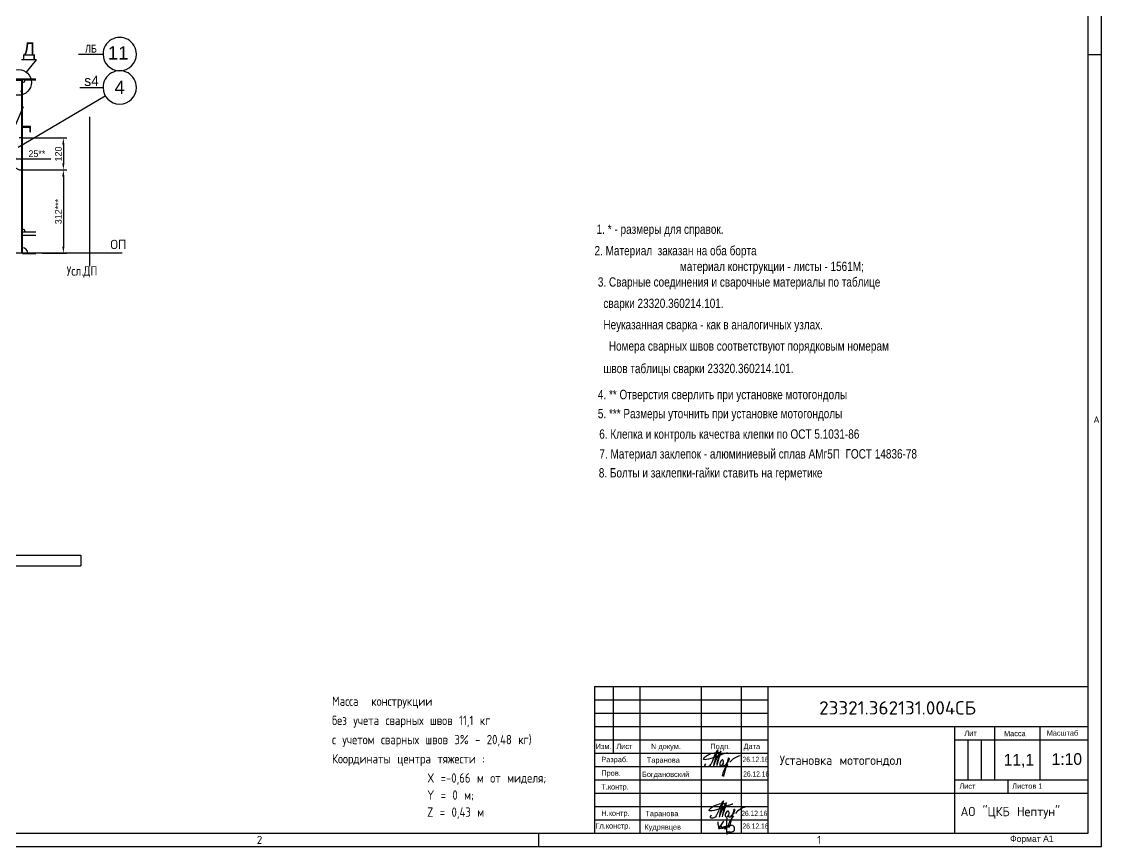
# Model space of a CAD drawing. Header units: millimetres. Extents: x -79737 to -71327, y -35924 to -29984.
# Drawn here: x -75375 to -71327, y -35924 to -32830 of the extents above; entities that cross this region are included whole.
import ezdxf
from ezdxf.enums import TextEntityAlignment as Align
from ezdxf.lldxf.tags import DXFTag

# ---------------------------------------------------------------- set-up
doc = ezdxf.new("R2010")
doc.units = ezdxf.units.MM
doc.layers.add('pen_5', color=1, linetype='Continuous', true_color=0xff0000)
doc.layers.add('pen_7', color=1, linetype='Continuous')
doc.styles.add('2_5', font='txt.shx', dxfattribs={"height": 2.5})
doc.styles.add('3', font='txt.shx', dxfattribs={"height": 3})
doc.styles.add('3.5', font='txt.shx', dxfattribs={"height": 3.5})
doc.styles.add('5', font='txt.shx', dxfattribs={"height": 250})
doc.styles.add('style5', font='arial.ttf', dxfattribs={"height": 3})
tags = doc.linetypes.add('DASH5', pattern=[90, 40, -20, 10, -20]).pattern_tags.tags
tags[10:11] = [DXFTag(74, 4), DXFTag(75, 0), DXFTag(340, '0'), DXFTag(46, 1.0), DXFTag(50, 0.0), DXFTag(44, 0.0), DXFTag(45, 0.0)]
tags[8:9] = [DXFTag(74, 4), DXFTag(75, 0), DXFTag(340, '0'), DXFTag(46, 1.0), DXFTag(50, 0.0), DXFTag(44, 0.0), DXFTag(45, 0.0)]
tags[6:7] = [DXFTag(74, 4), DXFTag(75, 0), DXFTag(340, '0'), DXFTag(46, 1.0), DXFTag(50, 0.0), DXFTag(44, 0.0), DXFTag(45, 0.0)]
tags[4:5] = [DXFTag(74, 4), DXFTag(75, 0), DXFTag(340, '0'), DXFTag(46, 1.0), DXFTag(50, 0.0), DXFTag(44, 0.0), DXFTag(45, 0.0)]
tags = doc.linetypes.add('DASH6', pattern=[10, 5, -5]).pattern_tags.tags
tags[6:7] = [DXFTag(74, 4), DXFTag(75, 0), DXFTag(340, '0'), DXFTag(46, 1.0), DXFTag(50, 0.0), DXFTag(44, 0.0), DXFTag(45, 0.0)]
tags[4:5] = [DXFTag(74, 4), DXFTag(75, 0), DXFTag(340, '0'), DXFTag(46, 1.0), DXFTag(50, 0.0), DXFTag(44, 0.0), DXFTag(45, 0.0)]
doc.dimstyles.new('ISO-10', dxfattribs={"dimscale": 10, "dimtxt": 2.5, "dimasz": 2.5, "dimexe": 1.25, "dimexo": 0, "dimtad": 1, "dimdec": 0, "dimtxsty": 'Standard', "dimcen": 2.5, "dimclrd": 7, "dimclre": 7, "dimclrt": 4, "dimadec": 0, "dimazin": 0, "dimtfac": 1, "dimtdec": 0, "dimtmove": 0, "dimatfit": 3, "dimfxl": 1, "dimarcsym": 0})

# ---------------------------------------------------------------- blocks, each defined once
blk = doc.blocks.new('*D163')
at = {"color": 7, "lineweight": -2}
for p, q in [((-75374.4, -33266.8), (-75205.6, -33266.8)), ((-75218.1, -33291.8), (-75218.1, -33361.8)), ((-75374.4, -33386.8), (-75205.6, -33386.8))]:
    blk.add_line(p, q, dxfattribs=at)
at = {"color": 7}
for points in [[(-75222.3, -33291.8), (-75214, -33291.8), (-75218.1, -33266.8)], [(-75222.3, -33361.8), (-75214, -33361.8), (-75218.1, -33386.8)]]:
    blk.add_solid(points, dxfattribs=at)
at = {"layer": 'Defpoints', "color": 0}
for p in [(-75374.4, -33266.8), (-75374.4, -33386.8), (-75218.1, -33386.8)]:
    blk.add_point(p, dxfattribs=at)
at = {"color": 4, "insert": (-75236.9, -33326.8), "char_height": 25, "attachment_point": 5, "rotation": 90}
blk.add_mtext('120', dxfattribs=at)
blk = doc.blocks.new('*D165')
at = {"color": 7, "lineweight": -2}
for p, q in [((-75371.4, -33386.8), (-75205.6, -33386.8)), ((-75218.1, -33411.8), (-75218.1, -33673.8)), ((-75297.2, -33698.8), (-75205.6, -33698.8))]:
    blk.add_line(p, q, dxfattribs=at)
at = {"color": 7}
for points in [[(-75222.3, -33411.8), (-75214, -33411.8), (-75218.1, -33386.8)], [(-75222.3, -33673.8), (-75214, -33673.8), (-75218.1, -33698.8)]]:
    blk.add_solid(points, dxfattribs=at)
at = {"layer": 'Defpoints', "color": 0}
for p in [(-75371.4, -33386.8), (-75297.2, -33698.8), (-75218.1, -33698.8)]:
    blk.add_point(p, dxfattribs=at)
at = {"color": 4, "insert": (-75236.9, -33542.8), "char_height": 25, "attachment_point": 5, "rotation": 90}
blk.add_mtext('312***', dxfattribs=at)
blk = doc.blocks.new('*D170')
at = {"color": 7, "lineweight": -2}
for p, q in [((-75369.1, -33149.6), (-75433, -33299)), ((-75446.2, -33329.8), (-75442.9, -33322)), ((-75456, -33352.8), (-75465.9, -33375.8))]:
    blk.add_line(p, q, dxfattribs=at)
at = {"color": 7}
for points in [[(-75436.9, -33297.4), (-75429.2, -33300.6), (-75442.9, -33322)], [(-75459.9, -33351.1), (-75452.2, -33354.4), (-75446.2, -33329.8)]]:
    blk.add_solid(points, dxfattribs=at)
at = {"layer": 'Defpoints', "color": 0}
for p in [(-75446.2, -33329.8), (-75442.9, -33322)]:
    blk.add_point(p, dxfattribs=at)
at = {"color": 4, "insert": (-75413.4, -33205.4), "char_height": 25, "attachment_point": 5, "rotation": 66.8465}
blk.add_mtext('%%c8.5**', dxfattribs=at)
blk = doc.blocks.new('*D117')
at = {"color": 7, "lineweight": -2}
for p, q in [((-75469.5, -33344.7), (-75494.5, -33344.7)), ((-75444.5, -33325.9), (-75444.5, -33357.2)), ((-75444.5, -33344.7), (-75419.5, -33344.7)), ((-75419.5, -33325.9), (-75419.5, -33357.2)), ((-75394.5, -33344.7), (-75265.3, -33344.7))]:
    blk.add_line(p, q, dxfattribs=at)
at = {"color": 7}
for points in [[(-75469.5, -33340.5), (-75469.5, -33348.8), (-75444.5, -33344.7)], [(-75394.5, -33340.5), (-75394.5, -33348.8), (-75419.5, -33344.7)]]:
    blk.add_solid(points, dxfattribs=at)
at = {"layer": 'Defpoints', "color": 0}
for p in [(-75444.5, -33325.9), (-75419.5, -33325.9), (-75419.5, -33344.7)]:
    blk.add_point(p, dxfattribs=at)
at = {"color": 4, "insert": (-75317.4, -33325.9), "char_height": 25, "attachment_point": 5}
blk.add_mtext('25**', dxfattribs=at)

msp = doc.modelspace()

# ---------------------------------------------------------------- linework, layer by layer
at = {"color": 0}
for p, q in [((-71327.2, -35923.7), (-71327.2, -29983.7)), ((-71377.2, -35873.7), (-71377.2, -30033.7)), ((-75161.9, -32952.2), (-75069.5, -32952.2)), ((-71377.2, -32953.7), (-71327.2, -32953.7)), ((-75156.1, -33077.2), (-75069.5, -33077.2)), ((-75387.7, -33300.7), (-75060.9, -33108.8)), ((-75374.4, -33148.8), (-75371.4, -33148.8)), ((-73227.2, -35323.7), (-71377.2, -35323.7)), ((-73227.2, -35323.7), (-73227.2, -35873.7)), ((-73157.2, -35323.7), (-73157.2, -35573.7)), ((-73057.2, -35323.7), (-73057.2, -35873.7)), ((-72827.2, -35323.7), (-72827.2, -35873.7)), ((-72677.2, -35323.7), (-72677.2, -35873.7)), ((-72577.2, -35323.7), (-72577.2, -35873.7)), ((-73227.2, -35373.7), (-72577.2, -35373.7)), ((-73227.2, -35423.7), (-72577.2, -35423.7)), ((-73227.2, -35473.7), (-71377.2, -35473.7)), ((-71877.2, -35873.7), (-71877.2, -35473.7)), ((-71727.2, -35673.7), (-71727.2, -35473.7)), ((-71557.2, -35673.7), (-71557.2, -35473.7)), ((-73227.2, -35523.7), (-72577.2, -35523.7)), ((-71877.2, -35523.7), (-71377.2, -35523.7)), ((-71827.2, -35673.7), (-71827.2, -35523.7)), ((-71777.2, -35673.7), (-71777.2, -35523.7)), ((-73227.2, -35573.7), (-72577.2, -35573.7)), ((-73227.2, -35623.7), (-72577.2, -35623.7)), ((-73227.2, -35673.7), (-72577.2, -35673.7)), ((-71877.2, -35673.7), (-71377.2, -35673.7)), ((-71677.2, -35723.7), (-71677.2, -35673.7)), ((-73227.2, -35723.7), (-71377.2, -35723.7)), ((-73227.2, -35773.7), (-72577.2, -35773.7)), ((-73227.2, -35823.7), (-72577.2, -35823.7)), ((-79537.2, -35873.7), (-71377.2, -35873.7)), ((-73437.2, -35873.7), (-73437.2, -35923.7)), ((-71877.2, -35873.7), (-71377.2, -35873.7)), ((-79737.2, -35923.7), (-71327.2, -35923.7))]:
    msp.add_line(p, q, dxfattribs=at)
at = {"color": 0, "linetype": 'Continuous'}
for p, q in [((-75374.4, -33051.2), (-75414.4, -33051.2)), ((-75374.4, -33091.2), (-75374.4, -33051.2)), ((-75378.4, -33091.2), (-75374.4, -33091.2)), ((-75119.3, -33747.4), (-75119.3, -33187)), ((-74997.8, -33698.8), (-76686.6, -33698.8)), ((-75452.3, -34831.5), (-75152.2, -34831.5)), ((-75152.2, -34831.5), (-75152.2, -34871.5)), ((-75452.3, -34871.5), (-75152.2, -34871.5))]:
    msp.add_line(p, q, dxfattribs=at)
at = {"color": 0, "linetype": 'DASH5'}
for p, q in [((-75321.4, -33045.8), (-75411.4, -33045.8)), ((-75321.4, -33048.8), (-75411.4, -33048.8)), ((-75374.4, -33148.8), (-75374.4, -33048.8)), ((-75371.4, -33148.8), (-75371.4, -33048.8)), ((-75361.4, -33048.8), (-75321.4, -33048.8)), ((-75374.4, -33698.8), (-75374.4, -33148.8)), ((-75371.4, -33698.8), (-75371.4, -33148.8)), ((-75371.4, -33678.8), (-75371.4, -33618.8)), ((-75371.4, -33618.8), (-75321.4, -33618.8)), ((-75371.4, -33630.8), (-75321.4, -33630.8)), ((-75361.4, -33618.8), (-75321.4, -33618.8)), ((-75321.4, -33698.8), (-75371.4, -33698.8)), ((-75321.4, -33701.8), (-75371.4, -33701.8))]:
    msp.add_line(p, q, dxfattribs=at)
at = {"color": 0, "linetype": 'Continuous', "lineweight": 30}
msp.add_line((-72726.1, -35867.5), (-72731.8, -35879.5), dxfattribs=at)
at = {"color": 0}
msp.add_lwpolyline([(-75356.3, -33020.5), (-75318.5, -32973.1), (-75374.5, -32973.1)], dxfattribs=at)
at = {"color": 0, "linetype": 'Continuous', "lineweight": 30, "const_width": 0.06}
for points in [[(-72756.8, -35592.4, 0.000016), (-72756.7, -35592.4)], [(-72736, -35784.6, 0.000016), (-72735.9, -35784.6)]]:
    msp.add_lwpolyline(points, format="xyb", dxfattribs=at)
at = {"color": 0, "linetype": 'DASH6'}
msp.add_polyline3d([(-75371.4, -33223.8, 0), (-75371.4, -33224.8, 0), (-75371.1, -33225.5, 0), (-75370.4, -33225.8, 0), (-75345.4, -33225.8, 0), (-75344.4, -33226.1, 0), (-75343.7, -33226.8, 0), (-75343.4, -33227.8, 0), (-75343.4, -33242.8, 0), (-75343.1, -33243.5, 0), (-75342.4, -33243.8, 0), (-75341.4, -33243.8, 0), (-75341.4, -33223.8, 0), (-75371.4, -33223.8, 0)], dxfattribs=at)
msp.add_polyline3d([(-75371.4, -33223.8, 0), (-75371.4, -33224.8, 0), (-75371.1, -33225.5, 0), (-75370.4, -33225.8, 0), (-75345.4, -33225.8, 0), (-75344.4, -33226.1, 0), (-75343.7, -33226.8, 0), (-75343.4, -33227.8, 0), (-75343.4, -33242.8, 0), (-75343.1, -33243.5, 0), (-75342.4, -33243.8, 0), (-75341.4, -33243.8, 0), (-75341.4, -33223.8, 0), (-75371.4, -33223.8, 0)], dxfattribs=at)
at = {"color": 0, "linetype": 'Continuous'}
msp.add_polyline3d([(-75456.1, -33347.5, 0), (-75384.4, -33386.8, 0), (-75374.4, -33386.8, 0), (-75374.4, -33266.8, 0), (-75384.4, -33266.8, 0)], dxfattribs=at)
at = {"color": 0}
msp.add_circle((-75386.4, -33058.3), 48.3, dxfattribs=at)
at = {"color": 0, "linetype": 'Continuous'}
for centre, start, end in [((-75007, -32952.2), 359.9999, 180), ((-75007, -32952.2), 359.9999, 180), ((-75007, -32952.2), 180, 359.9999), ((-75007, -32952.2), 180, 359.9999), ((-75007, -33077.2), 359.9999, 180), ((-75007, -33077.2), 180, 359.9999), ((-75007, -33077.2), 180, 359.9999)]:
    msp.add_arc(centre, 62.5, start, end, dxfattribs=at)
at = {"color": 0, "linetype": 'DASH5'}
for centre, radius, start, end in [((-75371.4, -33048.8), 10, 270, 360), ((-75371.4, -33618.8), 10, 0, 90), ((-75371.4, -33698.8), 20, 360, 90)]:
    msp.add_arc(centre, radius, start, end, dxfattribs=at)
at = {"color": 0, "linetype": 'Continuous', "lineweight": 30}
for centre, radius, start, end in [((-72250, -35730.1), 542.1, 161.8115, 168.4948), ((-72596.8, -35679.3), 193, 144.3756, 162.7303), ((-72583.2, -35645.4), 187.8, 155.2902, 172.2467), ((-72352.7, -35731.9), 431.3, 159.7159, 164.9632), ((-72673.5, -35670.8), 75.8, 134.7642, 172.255), ((-72727.3, -35618.1), 18.5, 162.5063, 184.9329), ((-72661.2, -35657.5), 76.8, 105.2749, 139.36), ((-72229.2, -35922.4), 542.1, 161.8115, 168.4948), ((-72576.1, -35871.6), 193, 144.3756, 162.7303), ((-72562.4, -35837.6), 187.8, 155.2902, 172.2467), ((-72331.9, -35924.2), 431.3, 159.7159, 164.9632), ((-72640.4, -35849.7), 76.8, 105.2749, 139.36), ((-72392.4, -35851.2), 340.6, 174.2629, 184.7656), ((-72652.7, -35863.1), 75.8, 134.7642, 172.255), ((-72706.6, -35810.3), 18.5, 162.5063, 184.9329), ((-72692.3, -35836.7), 72.5, 176.1382, 198.0633), ((-72753.5, -35857.2), 9.42, 104.8241, 165.3004), ((-72622.7, -35920.7), 151.6, 142.6662, 156.0541), ((-72758.5, -35814.9), 40.1, 268.7841, 297.7671), ((-72808.4, -35882.4), 65.6, 21.2894, 31.9002), ((-72743.6, -35851.8), 2.17, 90.393, 15.3563), ((-72715.8, -35903.4), 58.2, 83.6356, 114.4321), ((-72714.7, -35857.1), 12.8, 281.5953, 65.0116), ((-72714.6, -35839.3), 30.4, 247.7508, 274.6031)]:
    msp.add_arc(centre, radius, start, end, dxfattribs=at)
at = {"color": 0, "linetype": 'Continuous', "lineweight": 30, "extrusion": (0, 0, -1)}
for centre in [(-72750.6, -35610.3), (-72729.8, -35802.5)]:
    msp.add_ellipse(centre, major_axis=(-4.3, -10.8), ratio=0.538386, dxfattribs=at)
at = {"color": 0, "linetype": 'Continuous', "lineweight": 30}
msp.add_ellipse((-72736.3, -35853.2), major_axis=(1.97, 5.27), ratio=0.38842, dxfattribs=at)
for points, knots in [([(-72728.9, -35573), (-72735.9, -35573.6), (-72781.6, -35593.1), (-72829, -35604.6), (-72809.2, -35584.3), (-72793.9, -35576.3), (-72777.9, -35571), (-72753, -35569.7), (-72756.1, -35580.1), (-72757.3, -35582.4)], [120.750049, 120.750049, 120.750049, 120.750049, 379.261703, 762.008271, 840.964721, 983.024069, 1196.903919, 1332.914372, 1401.96047, 1401.96047, 1401.96047, 1401.96047]), ([(-72765, -35560.9), (-72769, -35564.4), (-72784.2, -35594.9), (-72784, -35605.9), (-72798.8, -35626.6), (-72814, -35626.3), (-72813.7, -35617.6), (-72809.4, -35614), (-72809.4, -35614)], [0, 0, 0, 0, 89.820408, 414.907713, 533.665291, 644.266869, 710.596438, 714.615143, 714.615143, 714.615143, 714.615143]), ([(-72745.8, -35619.6), (-72743.6, -35621.9), (-72738.2, -35621.4), (-72728.8, -35609), (-72728.7, -35609.9)], [23.915088, 23.915088, 23.915088, 23.915088, 57.636338, 135.350085, 135.350085, 135.350085, 135.350085]), ([(-72724.3, -35591.6), (-72726.2, -35591.8), (-72736.8, -35639.8), (-72743.9, -35660.9), (-72743.9, -35660.9)], [45.762487, 45.762487, 45.762487, 45.762487, 279.412898, 601.250443, 601.250443, 601.250443, 601.250443]), ([(-72725.4, -35593), (-72725.4, -35593), (-72725, -35592.2), (-72723.8, -35590.6), (-72721.6, -35596.1), (-72724.9, -35602.9), (-72728.7, -35609.9)], [27.864588, 27.864588, 27.864588, 27.864588, 27.924947, 44.852587, 64.290953, 136.407916, 136.407916, 136.407916, 136.407916]), ([(-72708.1, -35765.3), (-72715.1, -35765.8), (-72760.8, -35785.4), (-72808.2, -35796.9), (-72788.4, -35776.5), (-72773.1, -35768.5), (-72757.1, -35763.2), (-72732.2, -35762), (-72735.3, -35772.3), (-72736.5, -35774.7)], [120.750049, 120.750049, 120.750049, 120.750049, 379.261703, 762.008271, 840.964721, 983.024069, 1196.903919, 1332.914372, 1401.96047, 1401.96047, 1401.96047, 1401.96047]), ([(-72744.2, -35753.2), (-72748.2, -35756.6), (-72763.4, -35787.2), (-72763.2, -35798.1), (-72778, -35818.9), (-72793.2, -35818.5), (-72792.9, -35809.8), (-72788.6, -35806.3), (-72788.6, -35806.3)], [0, 0, 0, 0, 89.820408, 414.907713, 533.665291, 644.266869, 710.596438, 714.615143, 714.615143, 714.615143, 714.615143]), ([(-72725, -35811.9), (-72722.8, -35814.2), (-72717.5, -35813.6), (-72708, -35801.2), (-72707.9, -35802.1)], [23.915088, 23.915088, 23.915088, 23.915088, 57.636338, 135.350085, 135.350085, 135.350085, 135.350085]), ([(-72703.5, -35783.8), (-72705.4, -35784.1), (-72716, -35832), (-72723.1, -35853.2), (-72723.1, -35853.2)], [45.762487, 45.762487, 45.762487, 45.762487, 279.412898, 601.250443, 601.250443, 601.250443, 601.250443]), ([(-72704.6, -35785.2), (-72704.6, -35785.2), (-72704.2, -35784.5), (-72703, -35782.9), (-72700.9, -35788.4), (-72704.1, -35795.2), (-72707.9, -35802.1)], [27.864588, 27.864588, 27.864588, 27.864588, 27.924947, 44.852587, 64.290953, 136.407916, 136.407916, 136.407916, 136.407916])]:
    msp.add_open_spline(points, degree=3, knots=knots, dxfattribs=at)
at = {"layer": 'pen_7', "color": 0, "linetype": 'Continuous'}
msp.add_arc((-75007, -33077.2), 62.5, 359.9999, 180, dxfattribs=at)

# ---------------------------------------------------------------- texts
at = {"color": 0, "style": 'style5'}
msp.add_text('Д', height=50, dxfattribs=at).set_placement((-75370.5, -32958.4))
at = {"color": 7, "style": 'style5', "width": 0.8}
msp.add_text('ЛБ', height=30, dxfattribs=at).set_placement((-75114.6, -32931.7), align=Align.MIDDLE_CENTER)
at = {"color": 0, "linetype": 'Continuous', "width": 0.8}
for s, p in [('1. * - размеры для справок.', (-73219.1, -33591.3)), ('2. Материал  заказан на оба борта', (-73227.2, -33671.8)), ('материал конструкции - листы - 1561М;', (-72907, -33730.8)), ('3. Сварные соединения и сварочные материалы по таблице ', (-73214.7, -33789.4)), ('  сварки 23320.360214.101.', (-73214.7, -33869.4)), ('  Неуказанная сварка - как в аналогичных узлах.', (-73214.7, -33949.4)), (' Номера сварных швов соответствуют порядковым номерам', (-73183.9, -34029.4)), ('  швов таблицы сварки 23320.360214.101.', (-73214.7, -34113.7)), ('4. ** Отверстия сверлить при установке мотогондолы', (-73214.7, -34211.4)), ('5. *** Размеры уточнить при установке мотогондолы', (-73214.7, -34283))]:
    msp.add_text(s, height=35, dxfattribs=at).set_placement(p, align=Align.TOP_LEFT)
at = {"color": 0}
for s, height, style, p in [('ОП', 35, '3.5', (-75042, -33694.2)), ('A', 25, '2_5', (-71357.2, -34342.8)), ('23321.362131.004СБ', 50, '5', (-72385.3, -35444.1)), ('2', 30, '3', (-74493.5, -35923.2)), ('1', 30, '3', (-72393, -35923.1))]:
    msp.add_text(s, height=height, dxfattribs=dict(at, style=style)).set_placement(p, align=Align.BOTTOM_LEFT)
for s, style, width, p in [('Усл.ДП', '3.5', 0.8, (-75206, -33793.4)), ('Установка мотогондол', '3', 0.9, (-72533.2, -35628.7)), ('АО "ЦКБ Нептун"', '3', 0.9, (-71855.1, -35820.8))]:
    msp.add_text(s, height=35, dxfattribs=dict(at, style=style, width=width)).set_placement(p, align=Align.BOTTOM_LEFT)
at = {"color": 0, "style": '3.5', "width": 0.8}
for s, p in [('Масса  конструкции ', (-74211.1, -35396.6)), ('без учета сварных швов 11,1 кг', (-74211.1, -35468.6)), ('с учетом сварных швов 3%%% - 20,48 кг)', (-74211.1, -35540.6)), ('Координаты центра тяжести :', (-74211.1, -35612.6)), ('X =-0,66 м от миделя;', (-73854.3, -35684.6)), ('Y = 0 м; ', (-73854.3, -35748.6)), ('Z = 0,43 м', (-73854.3, -35812.6))]:
    msp.add_text(s, height=35, dxfattribs=at).set_placement(p)
at = {"color": 0}
for s, height, p in [('Лит', 20, (-71840.6, -35509.3)), ('Масса', 20, (-71692.4, -35510.3)), ('Масштаб', 20, (-71532.3, -35508.6)), ('Изм.', 20, (-73222.7, -35558.6)), ('Лист', 20, (-73145.2, -35558.6)), ('N докум.', 20, (-73015.2, -35558.6)), ('Подп.', 20, (-72792.8, -35558.6)), ('Дата', 20, (-72668.5, -35558.6)), ('11,1', 43.74, (-71693.6, -35620.7)), ('1:10', 43.74, (-71513.7, -35617.8)), ('Разраб.', 20, (-73201.7, -35607.7)), ('Таранова', 20, (-73031.1, -35610.1)), ('Пров.', 20, (-73201.7, -35659)), ('Богдановский', 20, (-73049.2, -35663.3)), ('Т.контр.', 20, (-73201.7, -35710.3)), ('Лист', 20, (-71859.3, -35707.6)), ('Листов 1', 20, (-71661.4, -35707.6)), ('Н.контр.', 20, (-73201.7, -35809.1)), ('Таранова', 20, (-73036.3, -35810.4)), ('Гл.констр.', 20, (-73223.6, -35856.7)), ('Кудрявцев', 20, (-73040.1, -35861.1)), ('Формат А1', 24, (-71669.3, -35906.8))]:
    msp.add_text(s, height=height, dxfattribs=at).set_placement(p)
at = {"color": 0, "width": 0.75}
for p in [(-72672.4, -35607.6), (-72670, -35662.1), (-72677.2, -35809.9), (-72672.6, -35857.7)]:
    msp.add_text('26.12.16', height=20, dxfattribs=at).set_placement(p)
at = {"color": 7, "insert": (-75139.7, -33033.4), "char_height": 3, "attachment_point": 1, "style": 'style5'}
msp.add_mtext('{\\H12.8x;\\W0.965;s4}', dxfattribs=at)
at = {"layer": 'pen_5', "color": 0, "linetype": 'Continuous', "width": 0.8}
msp.add_text('6. Клепка и контроль качества клепки по ОСТ 5.1031-86', height=35, dxfattribs=at).set_placement((-73209.4, -34359.7), align=Align.TOP_LEFT)
for s, p in [('7. Материал заклепок - алюминиевый сплав АМг5П  ГОСТ 14836-78  ', (-73208.9, -34468.9)), ('8. Болты и заклепки-гайки ставить на герметике', (-73211.1, -34540.1))]:
    msp.add_text(s, height=35, dxfattribs=at).set_placement(p)
at = {"layer": 'pen_7', "color": 5, "linetype": 'Continuous', "style": 'style5'}
for s, p in [('11', (-75012.9, -32947.6)), ('4', (-75007.2, -33077))]:
    msp.add_text(s, height=50, dxfattribs=at).set_placement(p, align=Align.MIDDLE_CENTER)

# ---------------------------------------------------------------- dimensions: what is measured, and where the dimension line sits
at = {"color": 0}
dim = msp.add_diameter_dim_2p(p1=(-75446.2, -33329.8), p2=(-75442.9, -33322), text='%%c8.5**', dimstyle='ISO-10', dxfattribs=at)
dim.commit()
dim.dimension.update_dxf_attribs({"geometry": '*D170', "text_midpoint": (-75413.4, -33205.4)})
dim = msp.add_linear_dim(base=(-75218.1, -33386.8), p1=(-75374.4, -33266.8), p2=(-75374.4, -33386.8), angle=90, dimstyle='ISO-10', override={"dimfxl": 1.25}, dxfattribs=at)
dim.commit()
dim.dimension.update_dxf_attribs({"geometry": '*D163', "text_midpoint": (-75236.9, -33326.8)})
dim = msp.add_linear_dim(base=(-75419.5, -33344.7), p1=(-75444.5, -33325.9), p2=(-75419.5, -33325.9), text='<>**', dimstyle='ISO-10', override={"dimfxl": 1.25}, dxfattribs=at)
dim.commit()
dim.dimension.update_dxf_attribs({"geometry": '*D117', "text_midpoint": (-75317.4, -33325.9)})
dim = msp.add_linear_dim(base=(-75218.1, -33698.8), p1=(-75371.4, -33386.8), p2=(-75297.2, -33698.8), angle=90, text='<>***', dimstyle='ISO-10', override={"dimfxl": 1.25}, dxfattribs=at)
dim.commit()
dim.dimension.update_dxf_attribs({"geometry": '*D165', "text_midpoint": (-75236.9, -33542.8)})

doc.saveas('drawing.dxf')
